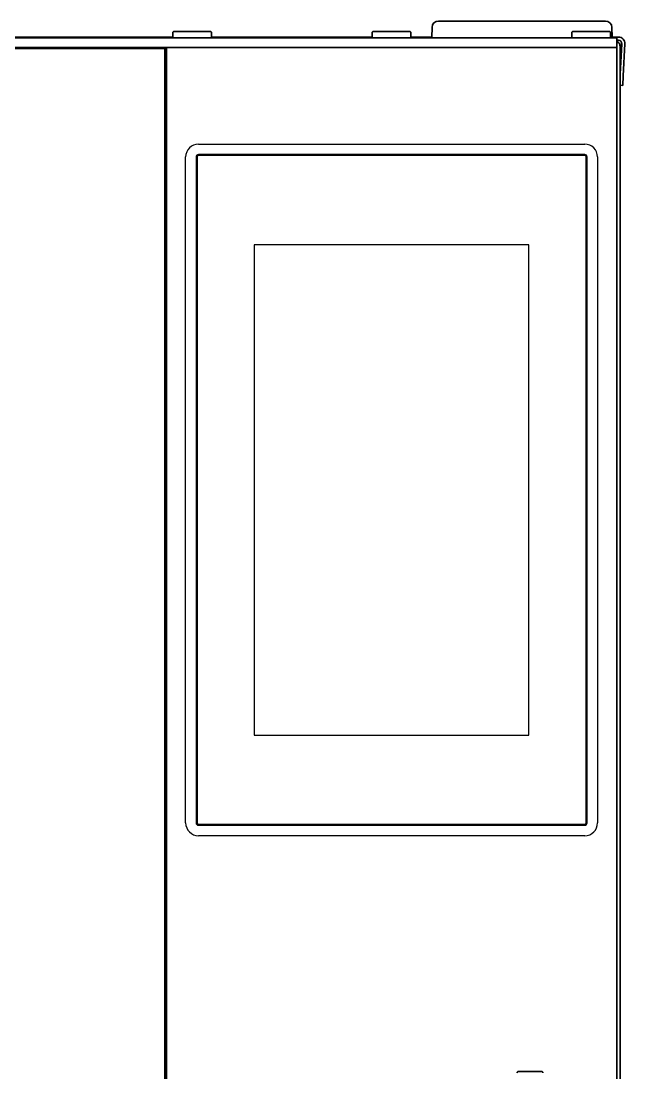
# Model space of a CAD drawing. Extents: x 5997 to 10491, y -672 to 3388.
# Drawn here: x 9046.9 to 9234.6, y 1766.3 to 2093.3 of the extents above; entities that cross this region are included whole.
import ezdxf

# ---------------------------------------------------------------- set-up
doc = ezdxf.new("R2010")
doc.units = 0
doc.header["$LTSCALE"] = 5
doc.layers.add('1', color=7, linetype='CONTINUOUS', true_color=0xffffff)
doc.layers.add('GEOM', color=7, linetype='CONTINUOUS')

msp = doc.modelspace()

# ---------------------------------------------------------------- linework, layer by layer
at = {"layer": '1', "color": 7, "linetype": 'Continuous', "lineweight": 35}
for p, q in [((9176.63, 2093.33), (9228.52, 2093.33)), ((9094.32, 2090.08), (9094.07, 2089.83)), ((9094.07, 2089.83), (9094.07, 2088.33)), ((9094.32, 2090.08), (9105.82, 2090.08)), ((9106.07, 2089.83), (9105.82, 2090.08)), ((9106.07, 2088.33), (9106.07, 2089.83)), ((9156.32, 2090.08), (9156.07, 2089.83)), ((9156.07, 2089.83), (9156.07, 2088.33)), ((9156.32, 2090.08), (9167.82, 2090.08)), ((9168.07, 2089.83), (9167.82, 2090.08)), ((9168.07, 2088.33), (9168.07, 2089.83)), ((9174.57, 2088.33), (9174.63, 2091.36)), ((9218.32, 2090.08), (9218.07, 2089.83)), ((9218.07, 2089.83), (9218.07, 2088.33)), ((9218.32, 2090.08), (9229.82, 2090.08)), ((9230.07, 2089.83), (9229.82, 2090.08)), ((9230.07, 2088.33), (9230.07, 2089.83)), ((9230.52, 2091.36), (9230.57, 2088.33)), ((8376.07, 2088.08), (9230.07, 2088.08)), ((9094.06, 2088.33), (8512.08, 2088.33)), ((9094.07, 2088.33), (9094.32, 2088.08)), ((9105.82, 2088.08), (9106.07, 2088.33)), ((9106.07, 2088.33), (9156.06, 2088.33)), ((9156.07, 2088.33), (9156.32, 2088.08)), ((9167.82, 2088.08), (9168.07, 2088.33)), ((9174.57, 2088.33), (9168.06, 2088.33)), ((9174.57, 2088.08), (9174.57, 2088.33)), ((9218.07, 2088.33), (9218.32, 2088.08)), ((9229.82, 2088.08), (9230.07, 2088.33)), ((9231.57, 2088.33), (9230.06, 2088.33)), ((9230.07, 2088.08), (9232.07, 2088.08)), ((9230.57, 2088.33), (9230.58, 2088.08)), ((9231.57, 2088.33), (9232.57, 2088.33)), ((9232.07, 2088.08), (9232.07, 2085.08)), ((9232.07, 2087.33), (9232.57, 2087.33)), ((9233.52, 2086.66), (9233.07, 2078.19)), ((9233.57, 2086.27), (9233.07, 2076.76)), ((9234.57, 2086.22), (9234.05, 2076.32)), ((8512.07, 2085.08), (9230.07, 2085.08)), ((9091.57, 2084.83), (8514.57, 2084.83)), ((9056.57, 2084.83), (9056.57, 2085.08)), ((9090.57, 2085.08), (9090.57, 2084.83)), ((9090.59, 2085.08), (9090.59, 2084.83)), ((9091.07, 2085.08), (9091.07, 2084.83)), ((9091.57, 1400.83), (9091.57, 2084.83)), ((9092.07, 1400.58), (9092.07, 2085.08)), ((9232.07, 2085.08), (9230.07, 2085.08)), ((9232.07, 1400.58), (9232.07, 2085.08)), ((9233.07, 2085.33), (9233.07, 1373.93)), ((9233.89, 2073.33), (9233.07, 2073.37)), ((9234.05, 2076.32), (9233.89, 2073.33)), ((9208.57, 1766.83), (9201.57, 1766.83))]:
    msp.add_line(p, q, dxfattribs=at)
for centre, radius, start, end in [((9176.63, 2091.33), 2, 90, 179), ((9228.52, 2091.33), 2, 1, 90), ((9232.57, 2086.33), 2, 357, 90), ((9232.57, 2086.33), 1, 357, 90)]:
    msp.add_arc(centre, radius, start, end, dxfattribs=at)
for points, knots in [([(9230.09, 2088.83), (9230.14, 2088.81), (9230.19, 2088.78), (9230.25, 2088.75), (9230.27, 2088.74), (9230.3, 2088.72), (9230.32, 2088.71), (9230.36, 2088.67), (9230.39, 2088.65), (9230.47, 2088.58), (9230.51, 2088.53), (9230.54, 2088.47), (9230.54, 2088.45), (9230.55, 2088.43), (9230.56, 2088.42), (9230.57, 2088.38), (9230.57, 2088.35), (9230.57, 2088.33)], [0, 0, 0, 0, 0.162975, 0.162975, 0.232727, 0.232727, 0.302479, 0.302479, 0.441983, 0.441983, 0.720992, 0.720992, 0.790744, 0.790744, 0.860496, 0.860496, 1, 1, 1, 1]), ([(9232.09, 2087.05), (9232.12, 2087.03), (9232.15, 2087.01), (9232.29, 2086.92), (9232.39, 2086.83), (9232.58, 2086.65), (9232.66, 2086.55), (9232.81, 2086.33), (9232.87, 2086.21), (9232.93, 2086.06), (9232.95, 2086.03), (9232.97, 2085.97), (9232.98, 2085.94), (9233.01, 2085.84), (9233.02, 2085.78), (9233.06, 2085.59), (9233.07, 2085.46), (9233.07, 2085.33)], [0, 0, 0, 0, 0.051506, 0.051506, 0.241205, 0.241205, 0.430904, 0.430904, 0.620603, 0.620603, 0.668027, 0.668027, 0.715452, 0.715452, 0.810301, 0.810301, 1, 1, 1, 1]), ([(9201.07, 1766.35), (9201.07, 1766.35), (9201.07, 1766.37), (9201.08, 1766.38), (9201.08, 1766.39), (9201.08, 1766.4), (9201.08, 1766.41), (9201.08, 1766.43), (9201.09, 1766.45), (9201.09, 1766.47), (9201.1, 1766.49), (9201.12, 1766.53), (9201.13, 1766.56), (9201.16, 1766.61), (9201.17, 1766.62), (9201.19, 1766.65), (9201.2, 1766.66), (9201.23, 1766.7), (9201.26, 1766.72), (9201.3, 1766.75), (9201.31, 1766.76), (9201.34, 1766.77), (9201.37, 1766.79), (9201.41, 1766.8), (9201.44, 1766.81), (9201.45, 1766.81), (9201.5, 1766.82), (9201.54, 1766.83), (9201.57, 1766.83)], [0, 0, 0, 0, 0.0625, 0.0625, 0.09375, 0.09375, 0.125, 0.125, 0.1875, 0.1875, 0.25, 0.25, 0.375, 0.375, 0.4375, 0.4375, 0.5, 0.5, 0.625, 0.625, 0.6875, 0.6875, 0.75, 0.8125, 0.8125, 0.875, 0.875, 1, 1, 1, 1]), ([(9209.07, 1766.35), (9209.07, 1766.35), (9209.07, 1766.37), (9209.07, 1766.38), (9209.07, 1766.39), (9209.07, 1766.4), (9209.07, 1766.41), (9209.06, 1766.43), (9209.06, 1766.45), (9209.05, 1766.47), (9209.05, 1766.49), (9209.03, 1766.53), (9209.01, 1766.56), (9208.99, 1766.61), (9208.98, 1766.62), (9208.96, 1766.65), (9208.95, 1766.66), (9208.91, 1766.7), (9208.89, 1766.72), (9208.85, 1766.75), (9208.83, 1766.76), (9208.8, 1766.77), (9208.77, 1766.79), (9208.74, 1766.8), (9208.71, 1766.81), (9208.69, 1766.81), (9208.66, 1766.82), (9208.64, 1766.82), (9208.61, 1766.83), (9208.59, 1766.83), (9208.57, 1766.83)], [0, 0, 0, 0, 0.0625, 0.0625, 0.09375, 0.09375, 0.125, 0.125, 0.1875, 0.1875, 0.25, 0.25, 0.375, 0.375, 0.4375, 0.4375, 0.5, 0.5, 0.625, 0.625, 0.6875, 0.6875, 0.75, 0.8125, 0.8125, 0.875, 0.875, 0.9375, 0.9375, 1, 1, 1, 1])]:
    msp.add_open_spline(points, degree=3, knots=knots, dxfattribs=at)
at = {"layer": 'GEOM', "color": 7, "linetype": 'Continuous'}
for p, q in [((9102.07, 2055.08), (9222.07, 2055.08)), ((9098.07, 1844.08), (9098.07, 2051.08)), ((9101.32, 2051.08), (9101.32, 1844.08)), ((9101.62, 2051.08), (9101.62, 1844.08)), ((9222.07, 2051.83), (9102.07, 2051.83)), ((9222.07, 2051.53), (9102.07, 2051.53)), ((9222.52, 1844.08), (9222.52, 2051.08)), ((9222.82, 1844.08), (9222.82, 2051.08)), ((9226.07, 2051.08), (9226.07, 1844.08)), ((9119.4, 2023.78), (9119.4, 1871.38)), ((9204.74, 2023.78), (9119.4, 2023.78)), ((9204.74, 1871.38), (9204.74, 2023.78)), ((9119.4, 1871.38), (9204.74, 1871.38)), ((9102.07, 1843.63), (9222.07, 1843.63)), ((9102.07, 1843.33), (9222.07, 1843.33)), ((9222.07, 1840.08), (9102.07, 1840.08))]:
    msp.add_line(p, q, dxfattribs=at)
for centre, radius, start, end in [((9102.07, 2051.08), 4, 90, 180), ((9222.07, 2051.08), 4, 0, 90), ((9102.07, 2051.08), 0.75, 90, 180), ((9102.07, 2051.08), 0.45, 90, 180), ((9222.07, 2051.08), 0.75, 0, 90), ((9222.07, 2051.08), 0.45, 0, 90), ((9102.07, 1844.08), 4, 180, 270), ((9102.07, 1844.08), 0.75, 180, 270), ((9102.07, 1844.08), 0.45, 180, 270), ((9222.07, 1844.08), 4, 270, 0), ((9222.07, 1844.08), 0.75, 270, 0), ((9222.07, 1844.08), 0.45, 270, 0)]:
    msp.add_arc(centre, radius, start, end, dxfattribs=at)

doc.saveas('drawing.dxf')
